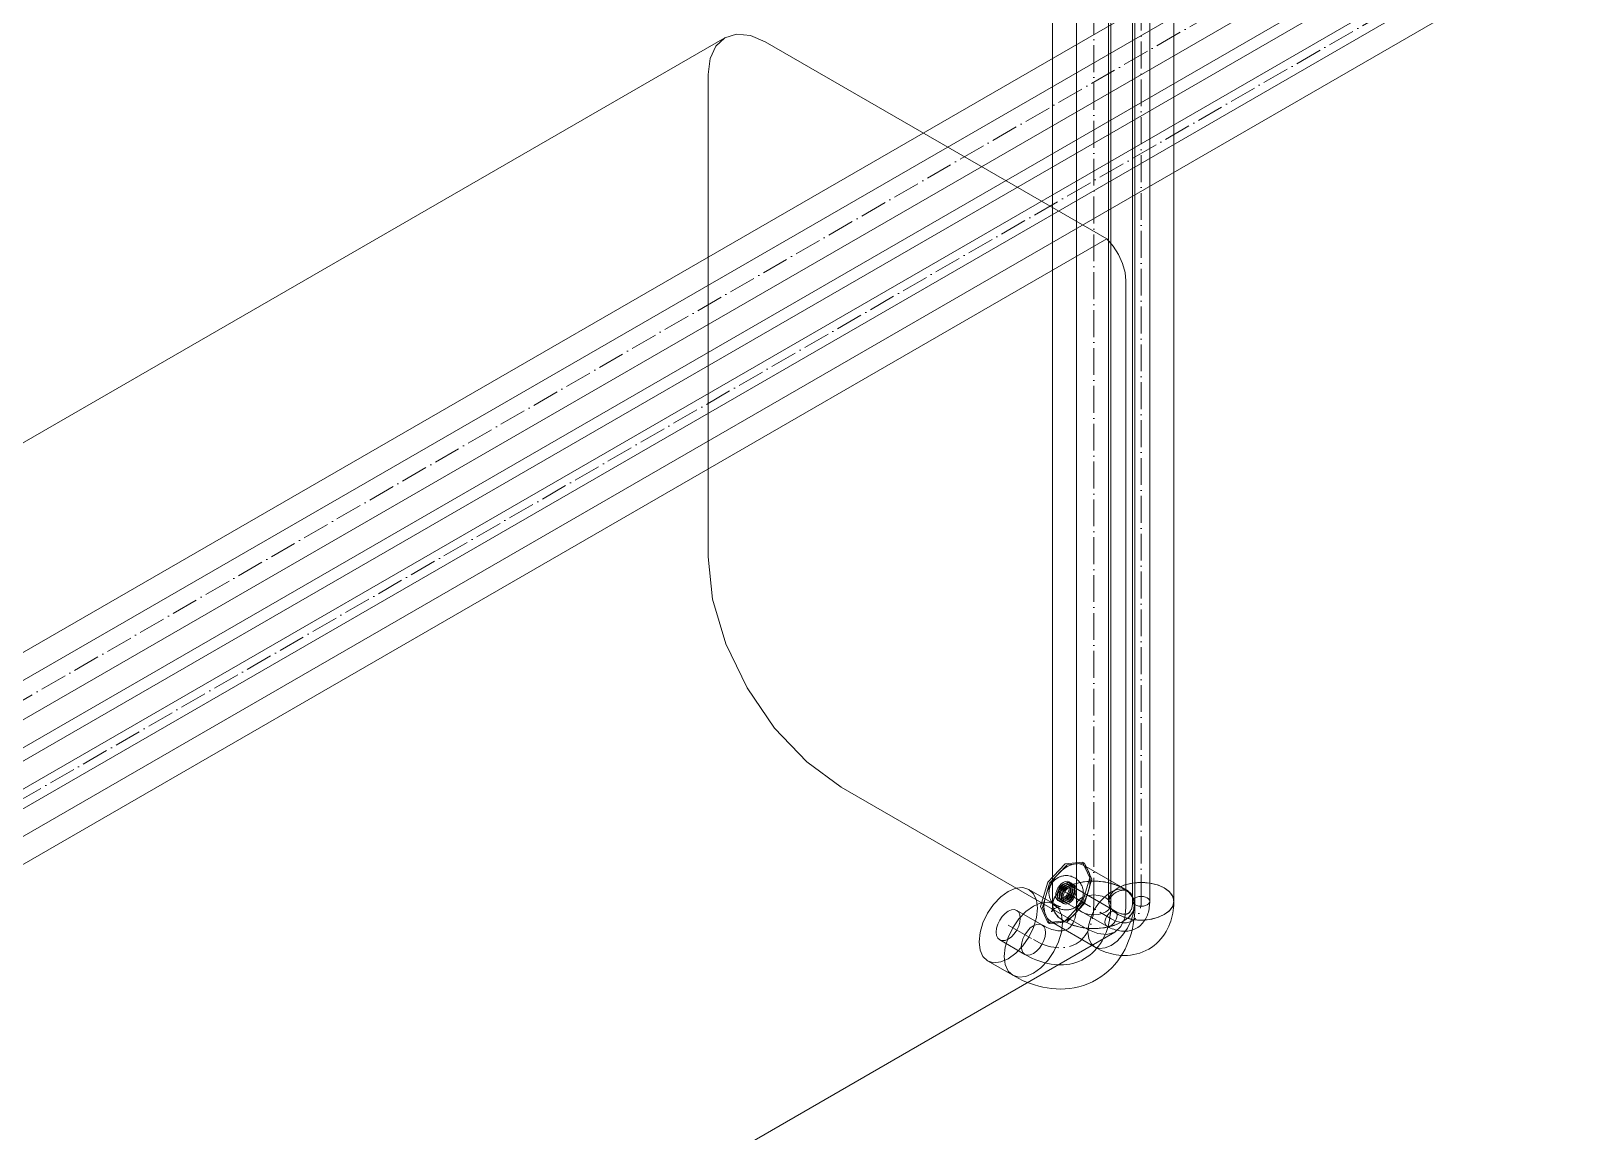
# Model space of a CAD drawing. Header units: millimetres. Extents: x -88595 to 880822, y -1054509 to -148035.
# Drawn here: x 445233 to 445813, y -349096 to -348686 of the extents above; entities that cross this region are included whole.
import ezdxf

# ---------------------------------------------------------------- set-up
doc = ezdxf.new("R2010")
doc.units = ezdxf.units.MM
doc.linetypes.add('$12$ADSK_Осевая', pattern=[14, 10, -2, 0, -2])
doc.linetypes.add('$13$ADSK_Осевая', pattern=[14, 10, -2, 0, -2])
for name, color, linetype, lineweight in [('Изоляция', 7, 'Continuous', 18), ('Оборудование', 7, 'Continuous', 18), ('Трубопровод', 7, 'Continuous', 18), ('Трубопроводы', 7, 'Continuous', 18)]:
    doc.layers.add(name, color=color, linetype=linetype, lineweight=lineweight)

# ---------------------------------------------------------------- blocks, each defined once
blk = doc.blocks.new('$0$ADSK_Настенный внутренний блок кондиционера1 - 1U50PHP1FRA-3259956-В_ОВ3_1')
at = {"layer": 'Оборудование'}
for p, q in [((9506.33, -8307.53), (8816.9, -8705.57)), ((9521.33, -8309.02), (9648.61, -8382.5)), ((9500.12, -8500.89), (9500.12, -8321.26)), ((8959.18, -8780.54), (9648.61, -8382.5)), ((9655.68, -8398.13), (9655.68, -8631.53)), ((9641.54, -8639.7), (9549.61, -8586.63)), ((8962.11, -9038.73), (9651.54, -8640.69))]:
    blk.add_line(p, q, dxfattribs=at)
for points in [[(9500.12, -8321.26, 0), (9500.84, -8315.34, 0), (9502.96, -8310.66, 0), (9506.33, -8307.53, 0), (9510.72, -8306.17, 0), (9515.84, -8306.68, 0), (9521.33, -8309.02, 0)], [(9648.61, -8382.5, 0), (9650.94, -8385.19, 0), (9652.92, -8388.29, 0), (9654.42, -8391.61, 0), (9655.36, -8394.96, 0), (9655.68, -8398.13, 0)], [(9549.61, -8586.63, 0), (9536.8, -8577.28, 0), (9524.87, -8564.68, 0), (9514.61, -8549.68, 0), (9506.75, -8533.3, 0), (9501.8, -8516.66, 0), (9500.12, -8500.89, 0)], [(9655.68, -8631.53, 0), (9655.2, -8635.48, 0), (9653.79, -8638.6, 0), (9651.54, -8640.69, 0), (9648.61, -8641.59, 0), (9645.2, -8641.25, 0), (9641.54, -8639.7, 0)]]:
    blk.add_polyline3d(points, dxfattribs=at)
blk = doc.blocks.new('$0$ADSK_МедьПайка_Отвод-гнутая труба - Отвод _гнутая труба_-94627-В_ОВ3_1')
at = {"layer": 'Трубопроводы', "color": 190, "true_color": 0x8000ff}
for points in [[(1328.09, 16569.99, 0), (1327.59, 16569.61, 0), (1327.27, 16569.16, 0), (1327.16, 16568.69, 0), (1327.27, 16568.21, 0), (1327.59, 16567.77, 0), (1328.09, 16567.39, 0), (1328.75, 16567.1, 0), (1329.52, 16566.92, 0), (1330.34, 16566.86, 0), (1331.16, 16566.92, 0), (1331.93, 16567.1, 0), (1332.58, 16567.39, 0)], [(1332.58, 16567.39, 0), (1333.09, 16567.77, 0), (1333.4, 16568.21, 0), (1333.51, 16568.69, 0), (1333.4, 16569.16, 0), (1333.09, 16569.61, 0), (1332.58, 16569.99, 0), (1331.93, 16570.28, 0), (1331.16, 16570.46, 0), (1330.34, 16570.52, 0), (1329.52, 16570.46, 0), (1328.75, 16570.28, 0), (1328.09, 16569.99, 0)], [(1319.11, 16559.62, 0), (1318.53, 16559.37, 0), (1317.99, 16559.31, 0), (1317.53, 16559.46, 0), (1317.17, 16559.79, 0), (1316.94, 16560.28, 0), (1316.87, 16560.91, 0), (1316.94, 16561.63, 0), (1317.17, 16562.38, 0), (1317.53, 16563.12, 0), (1317.99, 16563.8, 0), (1318.53, 16564.38, 0), (1319.11, 16564.8, 0)], [(1319.11, 16564.8, 0), (1319.69, 16565.05, 0), (1320.24, 16565.1, 0), (1320.7, 16564.96, 0), (1321.06, 16564.63, 0), (1321.28, 16564.13, 0), (1321.36, 16563.5, 0), (1321.28, 16562.79, 0), (1321.06, 16562.03, 0), (1320.7, 16561.29, 0), (1320.24, 16560.61, 0), (1319.69, 16560.04, 0), (1319.11, 16559.62, 0)], [(1325.46, 16564.17, 0), (1325.33, 16564.1, 0), (1325.2, 16564.04, 0), (1325.05, 16563.99, 0), (1324.9, 16563.94, 0), (1324.73, 16563.91, 0), (1324.55, 16563.88, 0), (1324.35, 16563.86, 0), (1324.14, 16563.85, 0), (1323.92, 16563.86, 0), (1323.68, 16563.88, 0), (1323.42, 16563.91, 0), (1323.15, 16563.96, 0), (1322.87, 16564.03, 0), (1322.57, 16564.12, 0), (1322.26, 16564.22, 0), (1321.94, 16564.35, 0), (1321.61, 16564.49, 0), (1321.27, 16564.65, 0), (1320.92, 16564.83, 0), (1320.7, 16564.96, 0)], [(1325.46, 16564.17, 0), (1325.59, 16564.25, 0), (1325.71, 16564.34, 0), (1325.83, 16564.44, 0), (1325.94, 16564.55, 0), (1326.06, 16564.67, 0), (1326.17, 16564.82, 0), (1326.29, 16564.98, 0), (1326.4, 16565.16, 0), (1326.51, 16565.35, 0), (1326.61, 16565.57, 0), (1326.71, 16565.81, 0), (1326.8, 16566.07, 0), (1326.88, 16566.35, 0), (1326.96, 16566.65, 0), (1327.02, 16566.97, 0), (1327.07, 16567.31, 0), (1327.12, 16567.67, 0), (1327.14, 16568.04, 0), (1327.16, 16568.43, 0), (1327.16, 16568.69, 0)], [(1328.64, 16558.67, 0), (1329.14, 16558.98, 0), (1329.61, 16559.33, 0), (1330.06, 16559.7, 0), (1330.48, 16560.11, 0), (1330.88, 16560.54, 0), (1331.24, 16560.99, 0), (1331.58, 16561.47, 0), (1331.89, 16561.97, 0), (1332.17, 16562.48, 0), (1332.42, 16563.01, 0), (1332.64, 16563.56, 0), (1332.84, 16564.11, 0), (1333.01, 16564.68, 0), (1333.15, 16565.26, 0), (1333.27, 16565.85, 0), (1333.37, 16566.45, 0), (1333.44, 16567.06, 0), (1333.48, 16567.67, 0), (1333.51, 16568.29, 0), (1333.51, 16568.69, 0)], [(1328.64, 16558.67, 0), (1328.12, 16558.4, 0), (1327.58, 16558.16, 0), (1327.03, 16557.96, 0), (1326.47, 16557.79, 0), (1325.9, 16557.66, 0), (1325.32, 16557.58, 0), (1324.74, 16557.52, 0), (1324.16, 16557.5, 0), (1323.57, 16557.52, 0), (1322.99, 16557.57, 0), (1322.41, 16557.64, 0), (1321.83, 16557.75, 0), (1321.25, 16557.89, 0), (1320.67, 16558.06, 0), (1320.1, 16558.25, 0), (1319.54, 16558.47, 0), (1318.98, 16558.71, 0), (1318.42, 16558.97, 0), (1317.87, 16559.26, 0), (1317.53, 16559.46, 0)]]:
    blk.add_polyline3d(points, dxfattribs=at)
blk = doc.blocks.new('$0$ADSK_МедьПайка_Отвод-гнутая труба - Отвод _гнутая труба_-3260024-В_ОВ3_1')
at = {"layer": 'Трубопроводы', "color": 134, "true_color": 0x00a6a6}
for points in [[(1302.91, 16525.67, 0), (1303.16, 16525.82, 0), (1303.4, 16526, 0), (1303.64, 16526.2, 0), (1303.87, 16526.42, 0), (1304.1, 16526.67, 0), (1304.33, 16526.96, 0), (1304.56, 16527.28, 0), (1304.78, 16527.64, 0), (1305, 16528.03, 0), (1305.2, 16528.47, 0), (1305.4, 16528.95, 0), (1305.58, 16529.47, 0), (1305.75, 16530.03, 0), (1305.9, 16530.63, 0), (1306.03, 16531.27, 0), (1306.13, 16531.94, 0), (1306.22, 16532.66, 0), (1306.27, 16533.41, 0), (1306.3, 16534.19, 0), (1306.31, 16534.7, 0)], [(1308.17, 16537.29, 0), (1307.16, 16536.54, 0), (1306.53, 16535.65, 0), (1306.31, 16534.7, 0), (1306.53, 16533.75, 0), (1307.16, 16532.87, 0), (1308.17, 16532.11, 0), (1309.49, 16531.53, 0), (1311.02, 16531.16, 0), (1312.66, 16531.04, 0), (1314.3, 16531.16, 0), (1315.84, 16531.53, 0), (1317.15, 16532.11, 0)], [(1317.15, 16532.11, 0), (1318.16, 16532.87, 0), (1318.79, 16533.75, 0), (1319.01, 16534.7, 0), (1318.79, 16535.65, 0), (1318.16, 16536.54, 0), (1317.15, 16537.29, 0), (1315.84, 16537.88, 0), (1314.3, 16538.24, 0), (1312.66, 16538.37, 0), (1311.02, 16538.24, 0), (1309.49, 16537.88, 0), (1308.17, 16537.29, 0)], [(1309.26, 16514.67, 0), (1310.25, 16515.29, 0), (1311.2, 16515.98, 0), (1312.1, 16516.73, 0), (1312.95, 16517.54, 0), (1313.74, 16518.4, 0), (1314.47, 16519.31, 0), (1315.15, 16520.26, 0), (1315.76, 16521.26, 0), (1316.32, 16522.29, 0), (1316.82, 16523.35, 0), (1317.27, 16524.44, 0), (1317.66, 16525.55, 0), (1318, 16526.69, 0), (1318.29, 16527.85, 0), (1318.53, 16529.03, 0), (1318.71, 16530.22, 0), (1318.86, 16531.44, 0), (1318.95, 16532.66, 0), (1319, 16533.91, 0), (1319.01, 16534.7, 0)], [(1290.21, 16516.56, 0), (1289.05, 16516.06, 0), (1287.96, 16515.95, 0), (1287.03, 16516.24, 0), (1286.32, 16516.9, 0), (1285.87, 16517.89, 0), (1285.72, 16519.15, 0), (1285.87, 16520.58, 0), (1286.32, 16522.09, 0), (1287.03, 16523.57, 0), (1287.96, 16524.93, 0), (1289.05, 16526.08, 0), (1290.21, 16526.93, 0)], [(1290.21, 16526.93, 0), (1291.37, 16527.42, 0), (1292.45, 16527.53, 0), (1293.38, 16527.24, 0), (1294.1, 16526.58, 0), (1294.55, 16525.59, 0), (1294.7, 16524.33, 0), (1294.55, 16522.9, 0), (1294.1, 16521.39, 0), (1293.38, 16519.91, 0), (1292.45, 16518.55, 0), (1291.37, 16517.4, 0), (1290.21, 16516.56, 0)], [(1302.91, 16525.67, 0), (1302.65, 16525.53, 0), (1302.38, 16525.41, 0), (1302.09, 16525.3, 0), (1301.78, 16525.21, 0), (1301.44, 16525.14, 0), (1301.08, 16525.08, 0), (1300.69, 16525.04, 0), (1300.27, 16525.03, 0), (1299.82, 16525.04, 0), (1299.34, 16525.08, 0), (1298.83, 16525.15, 0), (1298.28, 16525.25, 0), (1297.72, 16525.39, 0), (1297.12, 16525.56, 0), (1296.5, 16525.77, 0), (1295.86, 16526.01, 0), (1295.2, 16526.3, 0), (1294.52, 16526.62, 0), (1293.83, 16526.99, 0), (1293.38, 16527.24, 0)], [(1309.26, 16514.67, 0), (1308.22, 16514.12, 0), (1307.15, 16513.64, 0), (1306.05, 16513.24, 0), (1304.93, 16512.91, 0), (1303.79, 16512.65, 0), (1302.63, 16512.47, 0), (1301.47, 16512.37, 0), (1300.3, 16512.33, 0), (1299.13, 16512.36, 0), (1297.96, 16512.46, 0), (1296.8, 16512.61, 0), (1295.64, 16512.83, 0), (1294.48, 16513.11, 0), (1293.33, 16513.44, 0), (1292.19, 16513.82, 0), (1291.06, 16514.26, 0), (1289.94, 16514.74, 0), (1288.83, 16515.27, 0), (1287.73, 16515.85, 0), (1287.03, 16516.24, 0)]]:
    blk.add_polyline3d(points, dxfattribs=at)
blk = doc.blocks.new('$0$ADSK_МедьПайка_Муфта редукционная - Муфта редукционная медная под пайку-3259995-В_ОВ3_1')
at = {"layer": 'Трубопроводы', "color": 190, "true_color": 0x8000ff}
for p, q in [((9634.65, -8623.05), (9633.95, -8622.64)), ((9635.05, -8622.35), (9634.35, -8621.95)), ((9635.78, -8622.8), (9635.09, -8622.37)), ((9636.05, -8623.88), (9635.35, -8623.48)), ((9636.45, -8623.19), (9635.75, -8622.78)), ((9630.35, -8628.87), (9631.05, -8629.28)), ((9630.75, -8628.18), (9631.45, -8628.59)), ((9631.09, -8629.3), (9631.81, -8629.69)), ((9632.17, -8628.98), (9632.88, -8629.38)), ((9633.05, -8625.82), (9633.76, -8626.23)), ((9631.77, -8629.67), (9632.48, -8630.08))]:
    blk.add_line(p, q, dxfattribs=at)
for points in [[(9639.81, -8626.02, 0), (9639.8, -8625.8, 0), (9639.79, -8625.56, 0), (9639.77, -8625.31, 0), (9639.73, -8625.06, 0), (9639.69, -8624.79, 0), (9639.63, -8624.52, 0), (9639.55, -8624.23, 0), (9639.46, -8623.94, 0), (9639.35, -8623.64, 0), (9639.21, -8623.33, 0), (9639.05, -8623.01, 0), (9638.87, -8622.69, 0), (9638.66, -8622.37, 0), (9638.43, -8622.05, 0), (9638.16, -8621.74, 0), (9637.87, -8621.44, 0), (9637.55, -8621.15, 0), (9637.21, -8620.88, 0), (9636.85, -8620.63, 0), (9636.47, -8620.4, 0), (9636.07, -8620.2, 0), (9635.67, -8620.03, 0), (9635.26, -8619.89, 0), (9634.85, -8619.79, 0), (9634.44, -8619.71, 0), (9634.05, -8619.65, 0), (9633.66, -8619.63, 0), (9633.29, -8619.62, 0), (9632.93, -8619.64, 0), (9632.59, -8619.67, 0), (9632.27, -8619.72, 0), (9631.96, -8619.79, 0), (9631.67, -8619.86, 0), (9631.4, -8619.94, 0), (9631.14, -8620.04, 0), (9630.9, -8620.13, 0), (9630.67, -8620.23, 0), (9630.46, -8620.34, 0), (9630.26, -8620.45, 0), (9630.07, -8620.56, 0), (9629.89, -8620.67, 0), (9629.72, -8620.79, 0), (9629.56, -8620.9, 0), (9629.41, -8621.02, 0), (9629.27, -8621.14, 0), (9629.14, -8621.26, 0), (9629.01, -8621.37, 0), (9628.89, -8621.49, 0), (9628.77, -8621.61, 0), (9628.66, -8621.73, 0), (9628.55, -8621.85, 0), (9628.45, -8621.97, 0), (9628.36, -8622.09, 0), (9628.26, -8622.21, 0), (9628.18, -8622.33, 0), (9628.09, -8622.46, 0), (9628.01, -8622.58, 0), (9627.93, -8622.71, 0), (9627.86, -8622.83, 0), (9627.78, -8622.96, 0), (9627.72, -8623.09, 0), (9627.65, -8623.23, 0), (9627.58, -8623.36, 0), (9627.52, -8623.5, 0), (9627.47, -8623.64, 0), (9627.41, -8623.79, 0), (9627.36, -8623.93, 0), (9627.31, -8624.09, 0), (9627.26, -8624.24, 0), (9627.21, -8624.4, 0), (9627.17, -8624.57, 0), (9627.14, -8624.74, 0), (9627.1, -8624.92, 0), (9627.07, -8625.1, 0), (9627.05, -8625.29, 0), (9627.03, -8625.49, 0), (9627.01, -8625.69, 0), (9627.01, -8625.9, 0), (9627.01, -8626.02, 0)], [(9629.52, -8627.04, 0), (9629.61, -8626.14, 0), (9629.9, -8625.19, 0), (9630.35, -8624.25, 0), (9630.93, -8623.4, 0), (9631.61, -8622.68, 0), (9632.35, -8622.14, 0), (9633.08, -8621.83, 0), (9633.76, -8621.76, 0), (9634.35, -8621.95, 0), (9634.8, -8622.36, 0), (9635.08, -8622.99, 0), (9635.17, -8623.78, 0)], [(9634.61, -8624.1, 0), (9634.53, -8623.47, 0), (9634.31, -8622.97, 0), (9633.95, -8622.64, 0), (9633.48, -8622.49, 0), (9632.93, -8622.55, 0), (9632.35, -8622.8, 0), (9631.76, -8623.22, 0), (9631.21, -8623.8, 0), (9630.75, -8624.49, 0), (9630.39, -8625.23, 0), (9630.16, -8625.99, 0), (9630.08, -8626.72, 0)], [(9630.22, -8627.45, 0), (9630.32, -8626.55, 0), (9630.6, -8625.6, 0), (9631.05, -8624.66, 0), (9631.64, -8623.81, 0), (9632.32, -8623.09, 0), (9633.05, -8622.55, 0), (9633.78, -8622.24, 0), (9634.47, -8622.17, 0), (9635.05, -8622.35, 0), (9635.5, -8622.77, 0), (9635.78, -8623.39, 0), (9635.88, -8624.18, 0)], [(9635.88, -8624.18, 0), (9635.78, -8623.39, 0), (9635.5, -8622.77, 0), (9635.05, -8622.35, 0), (9634.47, -8622.17, 0), (9633.78, -8622.24, 0), (9633.05, -8622.55, 0), (9632.32, -8623.09, 0), (9631.64, -8623.81, 0), (9631.05, -8624.66, 0), (9630.6, -8625.6, 0), (9630.32, -8626.55, 0), (9630.22, -8627.45, 0)], [(9630.79, -8627.12, 0), (9630.87, -8626.4, 0), (9631.09, -8625.64, 0), (9631.45, -8624.89, 0), (9631.92, -8624.21, 0), (9632.47, -8623.63, 0), (9633.05, -8623.2, 0), (9633.64, -8622.96, 0), (9634.18, -8622.9, 0), (9634.65, -8623.05, 0), (9635.01, -8623.38, 0), (9635.24, -8623.88, 0), (9635.32, -8624.51, 0)], [(9636.57, -8624.6, 0), (9636.47, -8623.82, 0), (9636.19, -8623.2, 0), (9635.75, -8622.78, 0), (9635.17, -8622.6, 0), (9634.49, -8622.67, 0), (9633.76, -8622.98, 0), (9633.03, -8623.51, 0), (9632.35, -8624.23, 0), (9631.77, -8625.08, 0), (9631.33, -8626.01, 0), (9631.04, -8626.95, 0), (9630.95, -8627.85, 0)], [(9630.95, -8627.85, 0), (9631.04, -8626.95, 0), (9631.33, -8626.01, 0), (9631.77, -8625.08, 0), (9632.35, -8624.23, 0), (9633.03, -8623.51, 0), (9633.76, -8622.98, 0), (9634.49, -8622.67, 0), (9635.17, -8622.6, 0), (9635.75, -8622.78, 0), (9636.19, -8623.2, 0), (9636.47, -8623.82, 0), (9636.57, -8624.6, 0)], [(9636, -8624.93, 0), (9635.93, -8624.3, 0), (9635.7, -8623.81, 0), (9635.35, -8623.48, 0), (9634.88, -8623.33, 0), (9634.34, -8623.39, 0), (9633.76, -8623.63, 0), (9633.18, -8624.06, 0), (9632.64, -8624.63, 0), (9632.17, -8625.31, 0), (9631.82, -8626.05, 0), (9631.59, -8626.81, 0), (9631.51, -8627.52, 0)], [(9637.28, -8625.01, 0), (9637.18, -8624.23, 0), (9636.9, -8623.61, 0), (9636.45, -8623.19, 0), (9635.87, -8623.01, 0), (9635.19, -8623.08, 0), (9634.47, -8623.39, 0), (9633.74, -8623.92, 0), (9633.06, -8624.63, 0), (9632.48, -8625.49, 0), (9632.03, -8626.42, 0), (9631.75, -8627.36, 0), (9631.66, -8628.26, 0)], [(9632.22, -8627.93, 0), (9632.3, -8627.22, 0), (9632.52, -8626.46, 0), (9632.88, -8625.72, 0), (9633.34, -8625.04, 0), (9633.89, -8624.47, 0), (9634.47, -8624.04, 0), (9635.05, -8623.79, 0), (9635.59, -8623.74, 0), (9636.05, -8623.88, 0), (9636.41, -8624.22, 0), (9636.64, -8624.71, 0), (9636.71, -8625.34, 0)], [(9639.81, -8626.02, 0), (9639.8, -8626.24, 0), (9639.79, -8626.45, 0), (9639.78, -8626.65, 0), (9639.75, -8626.84, 0), (9639.73, -8627.03, 0), (9639.7, -8627.21, 0), (9639.66, -8627.38, 0), (9639.62, -8627.55, 0), (9639.58, -8627.71, 0), (9639.53, -8627.87, 0), (9639.48, -8628.03, 0), (9639.43, -8628.18, 0), (9639.38, -8628.32, 0), (9639.32, -8628.47, 0), (9639.26, -8628.61, 0), (9639.2, -8628.74, 0), (9639.13, -8628.88, 0), (9639.07, -8629.01, 0), (9639, -8629.14, 0), (9638.92, -8629.27, 0), (9638.85, -8629.39, 0), (9638.77, -8629.52, 0), (9638.68, -8629.64, 0), (9638.6, -8629.77, 0), (9638.51, -8629.89, 0), (9638.41, -8630.01, 0), (9638.31, -8630.13, 0), (9638.21, -8630.25, 0), (9638.1, -8630.37, 0), (9637.99, -8630.49, 0), (9637.87, -8630.61, 0), (9637.75, -8630.72, 0), (9637.62, -8630.84, 0), (9637.48, -8630.96, 0), (9637.33, -8631.08, 0), (9637.18, -8631.19, 0), (9637.01, -8631.31, 0), (9636.84, -8631.42, 0), (9636.66, -8631.53, 0), (9636.46, -8631.64, 0), (9636.26, -8631.75, 0), (9636.04, -8631.86, 0), (9635.8, -8631.96, 0), (9635.55, -8632.05, 0), (9635.29, -8632.14, 0), (9635.01, -8632.22, 0), (9634.71, -8632.29, 0), (9634.4, -8632.34, 0), (9634.07, -8632.39, 0), (9633.72, -8632.41, 0), (9633.35, -8632.42, 0), (9632.98, -8632.41, 0), (9632.59, -8632.37, 0), (9632.18, -8632.3, 0), (9631.78, -8632.21, 0), (9631.37, -8632.09, 0), (9630.96, -8631.94, 0), (9630.56, -8631.75, 0), (9630.17, -8631.54, 0), (9629.8, -8631.31, 0), (9629.44, -8631.05, 0), (9629.11, -8630.77, 0), (9628.8, -8630.47, 0), (9628.53, -8630.16, 0), (9628.27, -8629.85, 0), (9628.05, -8629.53, 0), (9627.85, -8629.21, 0), (9627.68, -8628.89, 0), (9627.54, -8628.57, 0), (9627.41, -8628.27, 0), (9627.31, -8627.97, 0), (9627.22, -8627.68, 0), (9627.16, -8627.4, 0), (9627.1, -8627.13, 0), (9627.06, -8626.87, 0), (9627.03, -8626.61, 0), (9627.02, -8626.37, 0), (9627.01, -8626.14, 0), (9627.01, -8626.02, 0)], [(9635.17, -8623.78, 0), (9635.08, -8624.68, 0), (9634.8, -8625.63, 0), (9634.35, -8626.56, 0), (9633.76, -8627.42, 0), (9633.08, -8628.14, 0), (9632.35, -8628.68, 0), (9631.61, -8628.99, 0), (9630.93, -8629.05, 0), (9630.35, -8628.87, 0), (9629.9, -8628.46, 0), (9629.61, -8627.83, 0), (9629.52, -8627.04, 0)], [(9630.08, -8626.72, 0), (9630.16, -8627.35, 0), (9630.39, -8627.85, 0), (9630.75, -8628.18, 0), (9631.21, -8628.33, 0), (9631.76, -8628.27, 0), (9632.35, -8628.02, 0), (9632.93, -8627.59, 0), (9633.48, -8627.02, 0), (9633.95, -8626.33, 0), (9634.31, -8625.58, 0), (9634.53, -8624.82, 0), (9634.61, -8624.1, 0)], [(9635.88, -8624.18, 0), (9635.78, -8625.09, 0), (9635.5, -8626.04, 0), (9635.05, -8626.97, 0), (9634.47, -8627.83, 0), (9633.78, -8628.55, 0), (9633.05, -8629.08, 0), (9632.32, -8629.39, 0), (9631.64, -8629.46, 0), (9631.05, -8629.28, 0), (9630.6, -8628.86, 0), (9630.32, -8628.24, 0), (9630.22, -8627.45, 0)], [(9630.22, -8627.45, 0), (9630.32, -8628.24, 0), (9630.6, -8628.86, 0), (9631.05, -8629.28, 0), (9631.64, -8629.46, 0), (9632.32, -8629.39, 0), (9633.05, -8629.08, 0), (9633.78, -8628.55, 0), (9634.47, -8627.83, 0), (9635.05, -8626.97, 0), (9635.5, -8626.04, 0), (9635.78, -8625.09, 0), (9635.88, -8624.18, 0)], [(9635.32, -8624.51, 0), (9635.24, -8625.23, 0), (9635.01, -8625.99, 0), (9634.65, -8626.74, 0), (9634.18, -8627.43, 0), (9633.64, -8628, 0), (9633.05, -8628.43, 0), (9632.47, -8628.68, 0), (9631.92, -8628.73, 0), (9631.45, -8628.59, 0), (9631.09, -8628.26, 0), (9630.87, -8627.76, 0), (9630.79, -8627.12, 0)], [(9630.95, -8627.85, 0), (9631.04, -8628.63, 0), (9631.33, -8629.25, 0), (9631.77, -8629.67, 0), (9632.35, -8629.85, 0), (9633.03, -8629.78, 0), (9633.76, -8629.47, 0), (9634.49, -8628.94, 0), (9635.17, -8628.23, 0), (9635.75, -8627.37, 0), (9636.19, -8626.44, 0), (9636.47, -8625.5, 0), (9636.57, -8624.6, 0)], [(9636.57, -8624.6, 0), (9636.47, -8625.5, 0), (9636.19, -8626.44, 0), (9635.75, -8627.37, 0), (9635.17, -8628.23, 0), (9634.49, -8628.94, 0), (9633.76, -8629.47, 0), (9633.03, -8629.78, 0), (9632.35, -8629.85, 0), (9631.77, -8629.67, 0), (9631.33, -8629.25, 0), (9631.04, -8628.63, 0), (9630.95, -8627.85, 0)], [(9631.51, -8627.52, 0), (9631.59, -8628.15, 0), (9631.82, -8628.64, 0), (9632.17, -8628.98, 0), (9632.64, -8629.12, 0), (9633.18, -8629.07, 0), (9633.76, -8628.82, 0), (9634.34, -8628.39, 0), (9634.88, -8627.82, 0), (9635.35, -8627.14, 0), (9635.7, -8626.4, 0), (9635.93, -8625.64, 0), (9636, -8624.93, 0)], [(9631.66, -8628.26, 0), (9631.75, -8629.04, 0), (9632.03, -8629.66, 0), (9632.48, -8630.08, 0), (9633.06, -8630.26, 0), (9633.74, -8630.19, 0), (9634.47, -8629.88, 0), (9635.19, -8629.35, 0), (9635.87, -8628.63, 0), (9636.45, -8627.78, 0), (9636.9, -8626.85, 0), (9637.18, -8625.91, 0), (9637.28, -8625.01, 0)], [(9636.71, -8625.34, 0), (9636.64, -8626.05, 0), (9636.41, -8626.81, 0), (9636.05, -8627.55, 0), (9635.59, -8628.23, 0), (9635.05, -8628.8, 0), (9634.47, -8629.23, 0), (9633.89, -8629.47, 0), (9633.34, -8629.53, 0), (9632.88, -8629.38, 0), (9632.52, -8629.05, 0), (9632.3, -8628.56, 0), (9632.22, -8627.93, 0)]]:
    blk.add_polyline3d(points, dxfattribs=at)

msp = doc.modelspace()

# ---------------------------------------------------------------- linework, layer by layer
at = {"layer": 'Изоляция', "color": 190, "true_color": 0x8000ff}
for p, q in [((445633.71, -348499.62), (445633.71, -349010.13)), ((445658.06, -349010.13), (445658.06, -348499.62)), ((445840.71, -348605.06), (441116.58, -351332.54)), ((441128.76, -351353.63), (445852.88, -348626.15)), ((445624.8, -348995.93), (445624.09, -348995.52)), ((445640.75, -349006.07), (445624.4, -348996.63)), ((445611.11, -349018), (445611.82, -349018.41)), ((445612.22, -349017.71), (445628.57, -349027.15))]:
    msp.add_line(p, q, dxfattribs=at)
at = {"layer": 'Изоляция', "color": 134, "true_color": 0x00a6a6}
for p, q in [((445612.86, -348526.87), (445612.86, -349011.46)), ((445643.56, -349011.46), (445643.56, -348526.87)), ((445774.86, -348602.67), (441137.85, -351279.85)), ((441153.2, -351306.44), (445790.21, -348629.26)), ((445613.43, -349011.12), (445604.06, -349005.72)), ((445588.71, -349032.3), (445598.08, -349037.71))]:
    msp.add_line(p, q, dxfattribs=at)
at = {"layer": 'Изоляция', "color": 190, "true_color": 0x8000ff}
for points in [[(445608.43, -349012.06, 0), (445611.11, -349003.02, 0), (445617.6, -348996.17, 0)], [(445618.31, -348996.58, 0), (445611.82, -349003.42, 0), (445609.13, -349012.47, 0)], [(445609.7, -349012.14, 0), (445609.99, -349009.4, 0), (445610.85, -349006.5, 0), (445612.22, -349003.66, 0), (445614, -349001.05, 0), (445616.08, -348998.85, 0), (445618.31, -348997.23, 0)], [(445617.6, -348996.17, 0), (445624.09, -348995.52, 0), (445626.78, -349001.46, 0)], [(445627.48, -349001.87, 0), (445624.8, -348995.93, 0), (445618.31, -348996.58, 0)], [(445618.31, -348997.23, 0), (445620.54, -348996.28, 0), (445622.61, -348996.08, 0), (445624.4, -348996.63, 0), (445625.76, -348997.89, 0), (445626.62, -348999.8, 0), (445626.92, -349002.2, 0)], [(445626.78, -349001.46, 0), (445624.09, -349010.51, 0), (445617.6, -349017.36, 0)], [(445618.31, -349017.76, 0), (445624.8, -349010.92, 0), (445627.48, -349001.87, 0)], [(445626.92, -349002.2, 0), (445626.62, -349004.94, 0), (445625.76, -349007.84, 0), (445624.4, -349010.68, 0), (445622.61, -349013.29, 0), (445620.54, -349015.49, 0), (445618.31, -349017.11, 0)], [(445637.28, -349005.16, 0), (445639.8, -349004.04, 0), (445642.74, -349003.34, 0), (445645.89, -349003.1, 0), (445649.04, -349003.34, 0), (445651.97, -349004.04, 0), (445654.5, -349005.16, 0)], [(445654.5, -349005.16, 0), (445652.36, -349004.18, 0), (445649.91, -349003.49, 0), (445647.25, -349003.14, 0), (445644.52, -349003.14, 0), (445641.86, -349003.5, 0), (445639.41, -349004.18, 0), (445637.28, -349005.16, 0)], [(445634.66, -349006.67, 0), (445632.43, -349008.29, 0), (445630.36, -349010.49, 0), (445628.57, -349013.1, 0), (445627.21, -349015.94, 0), (445626.35, -349018.84, 0), (445626.05, -349021.58, 0)], [(445626.05, -349021.58, 0), (445626.35, -349018.84, 0), (445627.21, -349015.94, 0), (445628.57, -349013.1, 0), (445630.36, -349010.49, 0), (445632.43, -349008.29, 0), (445634.66, -349006.67, 0)], [(445637.28, -349015.1, 0), (445635.34, -349013.64, 0), (445634.13, -349011.95, 0), (445633.71, -349010.13, 0), (445634.13, -349008.31, 0), (445635.34, -349006.61, 0), (445637.28, -349005.16, 0)], [(445636.51, -349006.85, 0), (445636.11, -349007.1, 0), (445635.73, -349007.38, 0), (445635.38, -349007.67, 0), (445635.06, -349007.98, 0), (445634.78, -349008.28, 0), (445634.54, -349008.58, 0), (445634.33, -349008.87, 0), (445634.16, -349009.14, 0), (445634.03, -349009.39, 0), (445633.92, -349009.62, 0), (445633.84, -349009.81, 0), (445633.79, -349009.97, 0), (445633.75, -349010.1, 0), (445633.72, -349010.2, 0), (445633.71, -349010.26, 0), (445633.71, -349010.29, 0), (445633.71, -349010.29, 0)], [(445633.71, -349010.29, 0), (445633.71, -349010.28, 0), (445633.71, -349010.23, 0), (445633.71, -349010.15, 0), (445633.71, -349010.13, 0)], [(445637.28, -349005.16, 0), (445635.58, -349006.39, 0), (445634.39, -349007.81, 0), (445633.79, -349009.34, 0), (445633.79, -349010.92, 0), (445634.4, -349012.45, 0), (445635.58, -349013.87, 0), (445637.28, -349015.1, 0)], [(445643.27, -349011.64, 0), (445642.98, -349009.24, 0), (445642.12, -349007.34, 0), (445640.75, -349006.07, 0), (445638.97, -349005.52, 0), (445636.89, -349005.72, 0), (445634.66, -349006.67, 0)], [(445634.66, -349006.67, 0), (445636.89, -349005.72, 0), (445638.97, -349005.52, 0), (445640.75, -349006.07, 0), (445642.12, -349007.34, 0), (445642.98, -349009.24, 0), (445643.27, -349011.64, 0)], [(445636.51, -349006.85, 0), (445636.93, -349006.63, 0), (445637.36, -349006.44, 0), (445637.79, -349006.28, 0), (445638.21, -349006.16, 0), (445638.61, -349006.07, 0), (445638.99, -349006.01, 0), (445639.35, -349005.98, 0), (445639.67, -349005.97, 0), (445639.95, -349005.97, 0), (445640.2, -349005.99, 0), (445640.41, -349006.02, 0), (445640.58, -349006.05, 0), (445640.71, -349006.08, 0), (445640.8, -349006.11, 0), (445640.86, -349006.13, 0), (445640.89, -349006.14, 0), (445640.89, -349006.14, 0)], [(445640.89, -349006.14, 0), (445640.88, -349006.14, 0), (445640.84, -349006.11, 0), (445640.77, -349006.08, 0), (445640.75, -349006.07, 0)], [(445648.69, -349027.94, 0), (445649.71, -349027.3, 0), (445650.69, -349026.59, 0), (445651.61, -349025.83, 0), (445652.46, -349025.01, 0), (445653.25, -349024.14, 0), (445653.98, -349023.25, 0), (445654.63, -349022.32, 0), (445655.22, -349021.37, 0), (445655.74, -349020.41, 0), (445656.2, -349019.44, 0), (445656.6, -349018.46, 0), (445656.95, -349017.48, 0), (445657.24, -349016.5, 0), (445657.48, -349015.53, 0), (445657.68, -349014.56, 0), (445657.83, -349013.59, 0), (445657.94, -349012.63, 0), (445658.02, -349011.68, 0), (445658.05, -349010.73, 0), (445658.06, -349010.13, 0)], [(445654.5, -349005.16, 0), (445656.43, -349006.61, 0), (445657.65, -349008.31, 0), (445658.06, -349010.13, 0), (445657.65, -349011.95, 0), (445656.43, -349013.64, 0), (445654.5, -349015.1, 0)], [(445654.5, -349015.1, 0), (445656.2, -349013.87, 0), (445657.38, -349012.45, 0), (445657.99, -349010.92, 0), (445657.98, -349009.34, 0), (445657.38, -349007.81, 0), (445656.19, -349006.39, 0), (445654.5, -349005.16, 0)], [(445617.6, -349017.36, 0), (445611.11, -349018, 0), (445608.43, -349012.06, 0)], [(445609.13, -349012.47, 0), (445611.82, -349018.41, 0), (445618.31, -349017.76, 0)], [(445618.31, -349017.11, 0), (445616.08, -349018.06, 0), (445614, -349018.26, 0), (445612.22, -349017.71, 0), (445610.85, -349016.44, 0), (445609.99, -349014.54, 0), (445609.7, -349012.14, 0)], [(445634.66, -349026.55, 0), (445636.89, -349024.93, 0), (445638.97, -349022.73, 0), (445640.75, -349020.13, 0), (445642.12, -349017.28, 0), (445642.98, -349014.38, 0), (445643.27, -349011.64, 0)], [(445643.27, -349011.64, 0), (445642.98, -349014.38, 0), (445642.12, -349017.28, 0), (445640.75, -349020.13, 0), (445638.97, -349022.73, 0), (445636.89, -349024.93, 0), (445634.66, -349026.55, 0)], [(445654.5, -349015.1, 0), (445651.97, -349016.22, 0), (445649.04, -349016.92, 0), (445645.89, -349017.16, 0), (445642.74, -349016.92, 0), (445639.8, -349016.22, 0), (445637.28, -349015.1, 0)], [(445637.28, -349015.1, 0), (445639.41, -349016.08, 0), (445641.87, -349016.76, 0), (445644.53, -349017.11, 0), (445647.25, -349017.11, 0), (445649.91, -349016.76, 0), (445652.37, -349016.08, 0), (445654.5, -349015.1, 0)], [(445626.05, -349021.58, 0), (445626.35, -349023.98, 0), (445627.21, -349025.89, 0), (445628.57, -349027.15, 0), (445630.36, -349027.7, 0), (445632.43, -349027.5, 0), (445634.66, -349026.55, 0)], [(445634.66, -349026.55, 0), (445632.43, -349027.5, 0), (445630.36, -349027.7, 0), (445628.57, -349027.15, 0), (445627.21, -349025.89, 0), (445626.35, -349023.98, 0), (445626.05, -349021.58, 0)], [(445648.69, -349027.94, 0), (445647.62, -349028.51, 0), (445646.52, -349029, 0), (445645.39, -349029.41, 0), (445644.26, -349029.74, 0), (445643.11, -349030, 0), (445641.97, -349030.18, 0), (445640.84, -349030.28, 0), (445639.73, -349030.32, 0), (445638.63, -349030.29, 0), (445637.56, -349030.2, 0), (445636.52, -349030.06, 0), (445635.5, -349029.87, 0), (445634.5, -349029.63, 0), (445633.54, -349029.35, 0), (445632.6, -349029.04, 0), (445631.69, -349028.68, 0), (445630.8, -349028.3, 0), (445629.93, -349027.89, 0), (445629.1, -349027.45, 0), (445628.57, -349027.15, 0)]]:
    msp.add_polyline3d(points, dxfattribs=at)
at = {"layer": 'Изоляция', "color": 134, "true_color": 0x00a6a6}
for points in [[(445617.35, -349005.19, 0), (445620.53, -349003.78, 0), (445624.24, -349002.9, 0), (445628.21, -349002.59, 0), (445632.18, -349002.9, 0), (445635.88, -349003.78, 0), (445639.06, -349005.19, 0)], [(445639.06, -349005.19, 0), (445636.37, -349003.95, 0), (445633.28, -349003.09, 0), (445629.92, -349002.65, 0), (445626.49, -349002.65, 0), (445623.14, -349003.09, 0), (445620.04, -349003.95, 0), (445617.35, -349005.19, 0)], [(445585.53, -349025.28, 0), (445585.9, -349021.82, 0), (445586.99, -349018.17, 0), (445588.71, -349014.58, 0), (445590.96, -349011.29, 0), (445593.58, -349008.52, 0), (445596.39, -349006.48, 0)], [(445596.39, -349006.48, 0), (445599.2, -349005.28, 0), (445601.82, -349005.02, 0), (445604.06, -349005.72, 0), (445605.79, -349007.32, 0), (445606.87, -349009.71, 0), (445607.24, -349012.74, 0)], [(445617.35, -349017.72, 0), (445614.92, -349015.89, 0), (445613.38, -349013.75, 0), (445612.86, -349011.46, 0), (445613.38, -349009.16, 0), (445614.92, -349007.03, 0), (445617.35, -349005.19, 0)], [(445617.35, -349005.19, 0), (445615.21, -349006.74, 0), (445613.72, -349008.53, 0), (445612.95, -349010.47, 0), (445612.96, -349012.45, 0), (445613.72, -349014.38, 0), (445615.21, -349016.17, 0), (445617.35, -349017.72, 0)], [(445639.06, -349005.19, 0), (445641.5, -349007.03, 0), (445643.04, -349009.16, 0), (445643.56, -349011.46, 0), (445643.04, -349013.75, 0), (445641.5, -349015.89, 0), (445639.06, -349017.72, 0)], [(445639.06, -349017.72, 0), (445641.21, -349016.17, 0), (445642.7, -349014.38, 0), (445643.46, -349012.45, 0), (445643.46, -349010.46, 0), (445642.7, -349008.53, 0), (445641.2, -349006.74, 0), (445639.06, -349005.19, 0)], [(445605.76, -349011.89, 0), (445602.95, -349013.93, 0), (445600.33, -349016.7, 0), (445598.08, -349019.99, 0), (445596.36, -349023.58, 0), (445595.27, -349027.23, 0), (445594.9, -349030.68, 0)], [(445594.9, -349030.68, 0), (445595.27, -349027.23, 0), (445596.36, -349023.58, 0), (445598.08, -349019.99, 0), (445600.33, -349016.7, 0), (445602.95, -349013.93, 0), (445605.76, -349011.89, 0)], [(445607.24, -349012.74, 0), (445606.87, -349016.2, 0), (445605.79, -349019.85, 0), (445604.06, -349023.44, 0), (445601.82, -349026.73, 0), (445599.2, -349029.49, 0), (445596.39, -349031.54, 0)], [(445616.61, -349018.15, 0), (445616.24, -349015.12, 0), (445615.16, -349012.72, 0), (445613.43, -349011.12, 0), (445611.19, -349010.43, 0), (445608.57, -349010.69, 0), (445605.76, -349011.89, 0)], [(445605.76, -349011.89, 0), (445608.57, -349010.69, 0), (445611.19, -349010.43, 0), (445613.43, -349011.12, 0), (445615.16, -349012.72, 0), (445616.24, -349015.12, 0), (445616.61, -349018.15, 0)], [(445612.51, -349014.06, 0), (445612.52, -349014.04, 0), (445612.55, -349013.96, 0), (445612.59, -349013.83, 0), (445612.64, -349013.65, 0), (445612.69, -349013.41, 0), (445612.75, -349013.12, 0), (445612.79, -349012.78, 0), (445612.83, -349012.39, 0), (445612.85, -349011.95, 0), (445612.86, -349011.47, 0), (445612.86, -349011.46, 0)], [(445613.96, -349012.7, 0), (445613.68, -349012.87, 0), (445613.42, -349013.06, 0), (445613.19, -349013.25, 0), (445612.99, -349013.44, 0), (445612.83, -349013.62, 0), (445612.7, -349013.78, 0), (445612.61, -349013.91, 0), (445612.55, -349014, 0), (445612.52, -349014.06, 0), (445612.51, -349014.06, 0)], [(445615.86, -349012.13, 0), (445615.84, -349012.13, 0), (445615.76, -349012.11, 0), (445615.62, -349012.08, 0), (445615.44, -349012.03, 0), (445615.21, -349011.96, 0), (445614.93, -349011.86, 0), (445614.61, -349011.73, 0), (445614.26, -349011.56, 0), (445613.87, -349011.36, 0), (445613.44, -349011.13, 0), (445613.43, -349011.12, 0)], [(445613.96, -349012.7, 0), (445614.25, -349012.54, 0), (445614.54, -349012.41, 0), (445614.82, -349012.31, 0), (445615.09, -349012.23, 0), (445615.33, -349012.18, 0), (445615.53, -349012.15, 0), (445615.68, -349012.13, 0), (445615.79, -349012.13, 0), (445615.85, -349012.13, 0), (445615.86, -349012.13, 0)], [(445629.31, -349039.28, 0), (445630.83, -349038.33, 0), (445632.28, -349037.28, 0), (445633.65, -349036.14, 0), (445634.93, -349034.92, 0), (445636.12, -349033.62, 0), (445637.21, -349032.27, 0), (445638.2, -349030.86, 0), (445639.1, -349029.42, 0), (445639.9, -349027.94, 0), (445640.61, -349026.44, 0), (445641.23, -349024.92, 0), (445641.77, -349023.38, 0), (445642.23, -349021.84, 0), (445642.62, -349020.28, 0), (445642.93, -349018.72, 0), (445643.18, -349017.16, 0), (445643.36, -349015.59, 0), (445643.48, -349014.02, 0), (445643.55, -349012.45, 0), (445643.56, -349011.46, 0)], [(445605.76, -349036.95, 0), (445608.57, -349034.9, 0), (445611.19, -349032.14, 0), (445613.43, -349028.85, 0), (445615.16, -349025.26, 0), (445616.24, -349021.61, 0), (445616.61, -349018.15, 0)], [(445616.61, -349018.15, 0), (445616.24, -349021.61, 0), (445615.16, -349025.26, 0), (445613.43, -349028.85, 0), (445611.19, -349032.14, 0), (445608.57, -349034.9, 0), (445605.76, -349036.95, 0)], [(445639.06, -349017.72, 0), (445635.88, -349019.13, 0), (445632.18, -349020.02, 0), (445628.21, -349020.32, 0), (445624.24, -349020.02, 0), (445620.53, -349019.13, 0), (445617.35, -349017.72, 0)], [(445617.35, -349017.72, 0), (445620.04, -349018.96, 0), (445623.14, -349019.82, 0), (445626.49, -349020.26, 0), (445629.93, -349020.26, 0), (445633.28, -349019.82, 0), (445636.38, -349018.96, 0), (445639.06, -349017.72, 0)], [(445596.39, -349031.54, 0), (445593.58, -349032.74, 0), (445590.96, -349033, 0), (445588.71, -349032.3, 0), (445586.99, -349030.7, 0), (445585.9, -349028.31, 0), (445585.53, -349025.28, 0)], [(445594.9, -349030.68, 0), (445595.27, -349033.72, 0), (445596.36, -349036.11, 0), (445598.08, -349037.71, 0), (445600.33, -349038.41, 0), (445602.95, -349038.15, 0), (445605.76, -349036.95, 0)], [(445605.76, -349036.95, 0), (445602.95, -349038.15, 0), (445600.33, -349038.41, 0), (445598.08, -349037.71, 0), (445596.36, -349036.11, 0), (445595.27, -349033.72, 0), (445594.9, -349030.68, 0)], [(445629.31, -349039.28, 0), (445627.72, -349040.13, 0), (445626.09, -349040.86, 0), (445624.41, -349041.47, 0), (445622.71, -349041.97, 0), (445621, -349042.35, 0), (445619.28, -349042.62, 0), (445617.57, -349042.77, 0), (445615.87, -349042.83, 0), (445614.19, -349042.78, 0), (445612.54, -349042.65, 0), (445610.91, -349042.43, 0), (445609.31, -349042.13, 0), (445607.74, -349041.75, 0), (445606.2, -349041.31, 0), (445604.69, -349040.8, 0), (445603.21, -349040.23, 0), (445601.76, -349039.61, 0), (445600.34, -349038.93, 0), (445598.95, -349038.2, 0), (445598.08, -349037.71, 0)]]:
    msp.add_polyline3d(points, dxfattribs=at)
at = {"layer": 'Трубопровод', "color": 190, "true_color": 0x8000ff}
for p, q in [((445642.71, -348499.62), (445642.71, -349010.13)), ((445649.06, -349010.13), (445649.06, -348499.62)), ((445845.21, -348612.86), (441121.08, -351340.33)), ((441124.26, -351345.83), (445848.38, -348618.36)), ((445636.25, -349013.86), (445619.9, -349004.42)), ((445616.72, -349009.92), (445633.07, -349019.36))]:
    msp.add_line(p, q, dxfattribs=at)
at = {"layer": 'Трубопровод', "color": 190, "linetype": '$12$ADSK_Осевая', "true_color": 0x8000ff}
for p, q in [((445645.89, -349010.13), (445645.89, -348499.62)), ((445645.89, -349010.13), (445645.89, -348499.62)), ((445846.79, -348615.61), (441122.67, -351343.08)), ((445846.79, -348615.61), (441122.67, -351343.08)), ((445618.31, -349007.17), (445634.66, -349016.61)), ((445618.31, -349007.17), (445634.66, -349016.61))]:
    msp.add_line(p, q, dxfattribs=at)
at = {"layer": 'Трубопровод', "color": 134, "true_color": 0x00a6a6}
for p, q in [((445621.86, -348526.87), (445621.86, -349011.46)), ((445634.56, -349011.46), (445634.56, -348526.87)), ((445779.36, -348610.47), (441142.35, -351287.65)), ((441148.7, -351298.65), (445785.71, -348621.47)), ((445608.93, -349018.92), (445599.56, -349013.51)), ((445593.21, -349024.51), (445602.58, -349029.92))]:
    msp.add_line(p, q, dxfattribs=at)
at = {"layer": 'Трубопровод', "color": 134, "linetype": '$12$ADSK_Осевая', "true_color": 0x00a6a6}
for p, q in [((445628.21, -349011.46), (445628.21, -348526.87)), ((445628.21, -349011.46), (445628.21, -348526.87)), ((445782.53, -348615.97), (441145.52, -351293.15)), ((445782.53, -348615.97), (441145.52, -351293.15)), ((445596.39, -349019.01), (445605.76, -349024.42)), ((445596.39, -349019.01), (445605.76, -349024.42))]:
    msp.add_line(p, q, dxfattribs=at)
at = {"layer": 'Трубопровод', "color": 190, "true_color": 0x8000ff}
for points in [[(445618.31, -349004.58, 0), (445618.89, -349004.33, 0), (445619.43, -349004.28, 0), (445619.9, -349004.42, 0), (445620.25, -349004.75, 0), (445620.48, -349005.25, 0), (445620.55, -349005.87, 0)], [(445616.06, -349008.47, 0), (445616.14, -349007.75, 0), (445616.36, -349007, 0), (445616.72, -349006.25, 0), (445617.19, -349005.57, 0), (445617.73, -349005, 0), (445618.31, -349004.58, 0)], [(445618.31, -349009.76, 0), (445617.73, -349010.01, 0), (445617.19, -349010.06, 0), (445616.72, -349009.92, 0), (445616.36, -349009.59, 0), (445616.14, -349009.09, 0), (445616.06, -349008.47, 0)], [(445620.55, -349005.87, 0), (445620.48, -349006.59, 0), (445620.25, -349007.34, 0), (445619.9, -349008.09, 0), (445619.43, -349008.77, 0), (445618.89, -349009.34, 0), (445618.31, -349009.76, 0)], [(445643.64, -349011.43, 0), (445643.14, -349011.05, 0), (445642.82, -349010.6, 0), (445642.71, -349010.13, 0), (445642.82, -349009.66, 0), (445643.14, -349009.21, 0), (445643.64, -349008.83, 0)], [(445643.64, -349008.83, 0), (445644.3, -349008.54, 0), (445645.06, -349008.36, 0), (445645.89, -349008.3, 0), (445646.71, -349008.36, 0), (445647.47, -349008.54, 0), (445648.13, -349008.83, 0)], [(445648.13, -349008.83, 0), (445648.64, -349009.21, 0), (445648.95, -349009.66, 0), (445649.06, -349010.13, 0), (445648.95, -349010.6, 0), (445648.64, -349011.05, 0), (445648.13, -349011.43, 0)], [(445634.66, -349014.02, 0), (445634.08, -349014.44, 0), (445633.54, -349015.01, 0), (445633.07, -349015.69, 0), (445632.72, -349016.44, 0), (445632.49, -349017.19, 0), (445632.42, -349017.91, 0)], [(445636.91, -349015.31, 0), (445636.83, -349014.69, 0), (445636.61, -349014.19, 0), (445636.25, -349013.86, 0), (445635.78, -349013.72, 0), (445635.24, -349013.77, 0), (445634.66, -349014.02, 0)], [(445634.66, -349019.2, 0), (445635.24, -349018.78, 0), (445635.78, -349018.21, 0), (445636.25, -349017.53, 0), (445636.61, -349016.78, 0), (445636.83, -349016.03, 0), (445636.91, -349015.31, 0)], [(445648.13, -349011.43, 0), (445647.47, -349011.72, 0), (445646.71, -349011.9, 0), (445645.89, -349011.96, 0), (445645.06, -349011.9, 0), (445644.3, -349011.72, 0), (445643.64, -349011.43, 0)], [(445632.42, -349017.91, 0), (445632.49, -349018.53, 0), (445632.72, -349019.03, 0), (445633.07, -349019.36, 0), (445633.54, -349019.5, 0), (445634.08, -349019.45, 0), (445634.66, -349019.2, 0)]]:
    msp.add_polyline3d(points, dxfattribs=at)
at = {"layer": 'Трубопровод', "color": 134, "true_color": 0x00a6a6}
for points in [[(445623.72, -349014.05, 0), (445622.71, -349013.29, 0), (445622.08, -349012.41, 0), (445621.86, -349011.46, 0), (445622.08, -349010.51, 0), (445622.71, -349009.62, 0), (445623.72, -349008.86, 0)], [(445623.72, -349008.86, 0), (445625.03, -349008.28, 0), (445626.57, -349007.92, 0), (445628.21, -349007.79, 0), (445629.85, -349007.92, 0), (445631.38, -349008.28, 0), (445632.7, -349008.86, 0)], [(445632.7, -349008.86, 0), (445633.71, -349009.62, 0), (445634.34, -349010.51, 0), (445634.56, -349011.46, 0), (445634.34, -349012.41, 0), (445633.71, -349013.29, 0), (445632.7, -349014.05, 0)], [(445591.9, -349021.6, 0), (445592.05, -349020.17, 0), (445592.5, -349018.66, 0), (445593.21, -349017.18, 0), (445594.14, -349015.82, 0), (445595.23, -349014.67, 0), (445596.39, -349013.82, 0)], [(445596.39, -349013.82, 0), (445597.55, -349013.33, 0), (445598.63, -349013.22, 0), (445599.56, -349013.51, 0), (445600.28, -349014.17, 0), (445600.73, -349015.16, 0), (445600.88, -349016.42, 0)], [(445632.7, -349014.05, 0), (445631.38, -349014.63, 0), (445629.85, -349015, 0), (445628.21, -349015.12, 0), (445626.57, -349015, 0), (445625.03, -349014.63, 0), (445623.72, -349014.05, 0)], [(445596.39, -349024.19, 0), (445595.23, -349024.69, 0), (445594.14, -349024.8, 0), (445593.21, -349024.51, 0), (445592.5, -349023.85, 0), (445592.05, -349022.85, 0), (445591.9, -349021.6, 0)], [(445600.88, -349016.42, 0), (445600.73, -349017.85, 0), (445600.28, -349019.36, 0), (445599.56, -349020.84, 0), (445598.63, -349022.2, 0), (445597.55, -349023.35, 0), (445596.39, -349024.19, 0)], [(445605.76, -349019.23, 0), (445604.6, -349020.08, 0), (445603.51, -349021.22, 0), (445602.58, -349022.59, 0), (445601.87, -349024.07, 0), (445601.42, -349025.58, 0), (445601.27, -349027.01, 0)], [(445610.25, -349021.83, 0), (445610.1, -349020.57, 0), (445609.65, -349019.58, 0), (445608.93, -349018.92, 0), (445608, -349018.63, 0), (445606.92, -349018.74, 0), (445605.76, -349019.23, 0)], [(445605.76, -349029.6, 0), (445606.92, -349028.76, 0), (445608, -349027.61, 0), (445608.93, -349026.25, 0), (445609.65, -349024.77, 0), (445610.1, -349023.26, 0), (445610.25, -349021.83, 0)], [(445601.27, -349027.01, 0), (445601.42, -349028.26, 0), (445601.87, -349029.26, 0), (445602.58, -349029.92, 0), (445603.51, -349030.2, 0), (445604.6, -349030.1, 0), (445605.76, -349029.6, 0)]]:
    msp.add_polyline3d(points, dxfattribs=at)
at = {"layer": 'Трубопроводы', "color": 190, "linetype": '$13$ADSK_Осевая', "true_color": 0x8000ff}
msp.add_ellipse((445634.66, -349003.65), major_axis=(-7.94, 13.75), ratio=0.57735, start_param=2.356194, end_param=3.926991, dxfattribs=at)
at = {"layer": 'Трубопроводы', "color": 134, "linetype": '$13$ADSK_Осевая', "true_color": 0x00a6a6}
msp.add_ellipse((445605.76, -348998.49), major_axis=(-15.88, 27.5), ratio=0.57735, start_param=2.356194, end_param=3.926991, dxfattribs=at)

# ---------------------------------------------------------------- block references
at = {"layer": 'Оборудование'}
msp.add_blockref('$0$ADSK_Настенный внутренний блок кондиционера1 - 1U50PHP1FRA-3259956-В_ОВ3_1', (435984.55, -340380.94), dxfattribs=at)
at = {"layer": 'Трубопроводы', "color": 190, "true_color": 0x8000ff}
for name, p in [('$0$ADSK_МедьПайка_Муфта редукционная - Муфта редукционная медная под пайку-3259995-В_ОВ3_1', (435984.55, -340380.94)), ('$0$ADSK_МедьПайка_Отвод-гнутая труба - Отвод _гнутая труба_-94627-В_ОВ3_1', (444315.55, -365578.82))]:
    msp.add_blockref(name, p, dxfattribs=at)
at = {"layer": 'Трубопроводы', "color": 134, "true_color": 0x00a6a6}
msp.add_blockref('$0$ADSK_МедьПайка_Отвод-гнутая труба - Отвод _гнутая труба_-3260024-В_ОВ3_1', (444315.55, -365546.16), dxfattribs=at)

doc.saveas('drawing.dxf')
